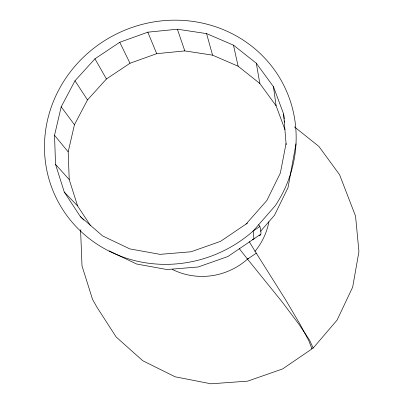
<?xml version="1.0" encoding="UTF-8"?>
<svg xmlns="http://www.w3.org/2000/svg" width="404" height="404" viewBox="0 0 404 404"><rect width="100%" height="100%" fill="white"/><g stroke="black" fill="none" stroke-linecap="round" stroke-linejoin="round"><path stroke-width="0.61" d="M295.996 143.844L288.027 187.623L274.483 215.297L260.524 231.31M83.795 220.049L80.33 216.544L64.287 192.087L55.54 164.372L54.53 135.31L61.196 106.838L74.993 80.79L94.95 58.812L119.756 42.263L147.829 32.179L177.391 29.214L206.57 33.608L233.467 45.152L256.288 63.201L273.432 86.658L283.638 114.029L286.052 143.491L280.376 172.998L266.882 200.445L246.041 224.089M80.906 229.689L80.628 230.906L82.002 265.877L92.541 299.399L97.031 307.328L116.17 337.002L142.779 360.762L175.124 376.796L210.954 383.8L247.697 381.139L282.638 368.928L311.969 348.884L308.767 340.597L299.995 324.185L285.603 299.803L256.277 253.182A94.915 5.535 55.6 0 1 249.243 241.668M90.526 225.624L77.603 205.959L69.215 179.558L68.18 151.869L74.447 124.74L87.506 99.924L106.444 78.987L130.007 63.246L156.696 53.676L184.81 50.904L212.554 55.156L238.128 66.226L259.822 83.482L276.124 105.868L284.956 129.644M311.711 348.607L313.186 348.051L337.098 320.074L352.682 287.113L358.929 251.621L355.565 216.155L339.592 174.74L318.862 146.399L294.46 126.896M239.203 248.475A94.379 6.974 48.2 0 0 247.526 259.121L256.277 253.182M247.541 223.074L220.544 241.355L191.016 251.783L160.045 254.348L129.881 248.92L102.682 235.971L80.33 216.544M258.646 224.745L259.873 226.498L253.126 231.068A126.967 120.932 -25.8 0 1 49.51 180.926A126.967 120.932 -25.8 0 1 189.138 20.932A126.967 120.932 -25.8 0 1 275.281 205.681L253.126 231.068L253.954 238.845L252.323 239.617M260.787 234.209L227.886 256.515L198.172 266.994L166.988 269.539L136.613 264.014L109.216 250.914M64.287 192.087L77.603 205.959M55.54 164.372L69.215 179.558M247.526 259.121L282.26 302.081L299.238 324.7L309.525 340.077L313.186 348.051M54.53 135.31L68.18 151.869M61.196 106.838L74.447 124.74M74.993 80.79L87.506 99.924M94.95 58.812L106.444 78.987M119.756 42.263L130.007 63.246M147.829 32.179L156.696 53.676M177.391 29.214L184.81 50.904M206.57 33.608L212.554 55.156M233.467 45.152L238.128 66.226M256.288 63.201L259.822 83.482M273.432 86.658L276.124 105.868M286.052 143.491L286.204 144.713M283.638 114.029L284.239 118.978M284.466 120.831L284.613 122.069M259.868 226.493A378.296 24.104 57 0 1 259.136 235.739M268.907 221.872A66.766 64.691 -25.8 0 1 254.959 251.409M248.455 258.282A66.766 64.691 -25.8 0 1 172.407 269.463"/></g></svg>
